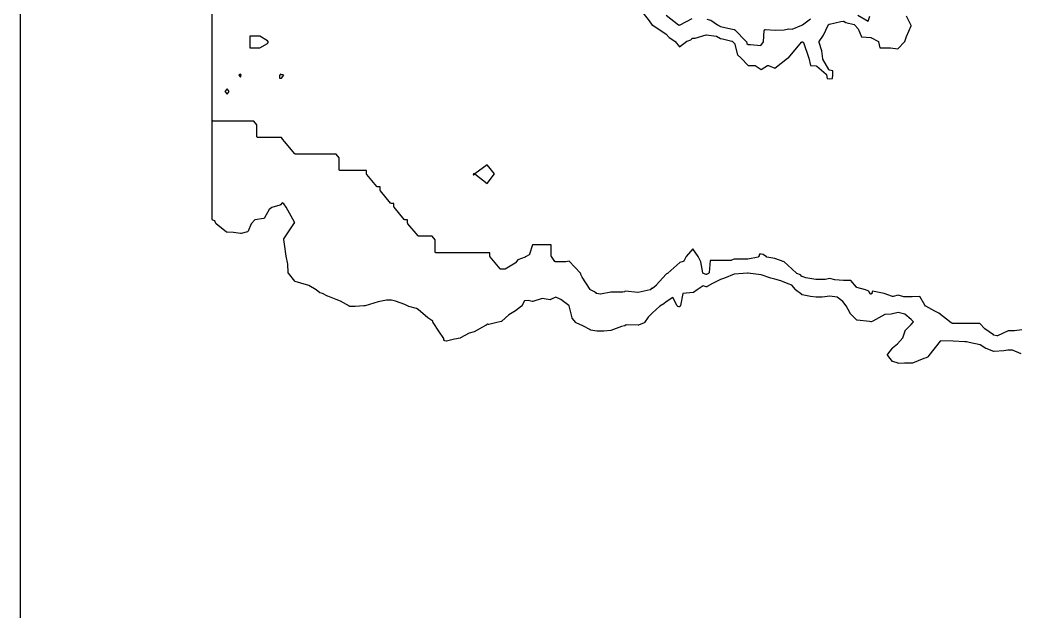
# Model space of a CAD drawing. Header units: millimetres. Extents: x 0 to 500, y 0 to 700.
# Drawn here: x 0 to 67.7, y 89.2 to 129.2 of the extents above; entities that cross this region are included whole.
import ezdxf

# ---------------------------------------------------------------- set-up
doc = ezdxf.new("R2010")
doc.units = ezdxf.units.MM
for name, color, linetype in [('CORTE', 1, 'Continuous'), ('GRABADO', 5, 'Continuous'), ('HOJA', 8, 'Continuous')]:
    doc.layers.add(name, color=color, linetype=linetype)

msp = doc.modelspace()

# ---------------------------------------------------------------- linework, layer by layer
at = {"layer": 'CORTE'}
for points in [[(67.701, 106.645), (67.107, 106.893), (66.809, 106.893), (66.533, 106.85), (66.53, 106.849), (65.882, 106.802), (65.877, 106.802), (65.866, 106.803), (65.857, 106.805), (65.853, 106.806), (65.325, 106.998), (65.319, 107.001), (65.314, 107.004), (64.922, 107.256), (64.185, 107.413), (64.015, 107.444), (63.881, 107.456), (63.095, 107.489), (62.269, 107.525), (62.22, 107.5), (61.46, 106.54), (61.388, 106.438), (61.385, 106.434), (61.38, 106.43), (61.373, 106.424), (61.367, 106.42), (61.362, 106.417), (61.275, 106.379), (61.271, 106.377), (61.116, 106.329), (60.346, 106.021), (60.339, 106.019), (60.329, 106.016), (60.322, 106.016), (59.806, 106.016), (59.394, 105.999), (59.39, 105.999), (59.381, 106), (59.372, 106.002), (59.033, 106.114), (59.029, 106.115), (59.022, 106.119), (59.014, 106.124), (59.009, 106.128), (59.005, 106.132), (59.002, 106.136), (58.682, 106.54), (58.68, 106.544), (58.675, 106.551), (58.673, 106.558), (58.67, 106.564), (58.669, 106.571), (58.668, 106.577), (58.667, 106.585), (58.668, 106.593), (58.669, 106.599), (58.67, 106.607), (58.673, 106.614), (58.675, 106.618), (58.68, 106.627), (58.683, 106.631), (59.001, 107.034), (59.006, 107.04), (59.011, 107.044), (59.34, 107.313), (59.691, 107.734), (59.85, 108.2), (59.852, 108.205), (59.856, 108.214), (59.862, 108.223), (59.867, 108.227), (60.265, 108.621), (60.427, 108.804), (60.269, 108.956), (59.839, 109.317), (59.391, 109.433), (58.912, 109.33), (58.907, 109.329), (58.488, 109.297), (57.666, 108.851), (57.662, 108.849), (57.563, 108.811), (57.557, 108.809), (57.552, 108.808), (57.547, 108.808), (57.54, 108.807), (57.529, 108.808), (57.45, 108.827), (56.605, 108.919), (56.597, 108.92), (56.588, 108.923), (56.585, 108.924), (56.579, 108.926), (56.569, 108.933), (56.562, 108.939), (56.143, 109.373), (56.14, 109.377), (56.136, 109.382), (56.134, 109.386), (55.871, 109.879), (55.634, 110.188), (55.249, 110.469), (54.76, 110.54), (54.237, 110.483), (54.234, 110.483), (53.834, 110.469), (53.829, 110.47), (53.449, 110.509), (53.445, 110.51), (52.892, 110.634), (52.887, 110.635), (52.878, 110.639), (52.867, 110.644), (52.449, 110.974), (52.444, 110.977), (52.439, 110.983), (52.199, 111.285), (51.955, 111.38), (51.444, 111.578), (51.035, 111.687), (50.779, 111.766), (50.113, 111.973), (49.396, 112.069), (49.229, 112.097), (49.217, 112.094), (49.21, 112.093), (49.186, 112.093), (48.903, 112.069), (48.294, 112.016), (47.634, 111.762), (47.379, 111.677), (46.823, 111.401), (46.461, 111.184), (46.454, 111.181), (46.444, 111.177), (46.431, 111.175), (46.419, 111.175), (46.411, 111.176), (46.405, 111.177), (46.189, 111.245), (45.781, 110.97), (45.541, 110.797), (45.536, 110.794), (45.531, 110.791), (45.523, 110.788), (45.511, 110.784), (44.827, 110.73), (44.669, 109.905), (44.668, 109.899), (44.663, 109.887), (44.656, 109.876), (44.649, 109.867), (44.642, 109.861), (44.638, 109.859), (44.612, 109.841), (44.609, 109.839), (44.599, 109.834), (44.587, 109.83), (44.579, 109.829), (44.574, 109.829), (44.566, 109.829), (44.561, 109.829), (44.557, 109.83), (44.489, 109.848), (44.483, 109.849), (44.474, 109.853), (44.469, 109.856), (44.464, 109.859), (44.458, 109.864), (44.452, 109.87), (44.447, 109.876), (44.445, 109.88), (44.442, 109.884), (44.155, 110.458), (43.689, 110.147), (43.545, 110.032), (43.541, 110.029), (43.258, 109.86), (42.771, 109.41), (42.481, 109.115), (42.233, 108.764), (42.231, 108.761), (42.225, 108.754), (42.218, 108.749), (42.214, 108.746), (42.207, 108.742), (42.202, 108.739), (41.819, 108.583), (41.812, 108.58), (41.804, 108.578), (41.797, 108.577), (41.791, 108.577), (40.998, 108.602), (40.908, 108.537), (40.903, 108.534), (40.892, 108.528), (40.88, 108.525), (40.684, 108.494), (39.963, 108.226), (39.958, 108.224), (39.952, 108.223), (39.947, 108.223), (39.48, 108.184), (39.477, 108.183), (39.008, 108.183), (39.003, 108.184), (38.596, 108.247), (38.591, 108.248), (38.582, 108.25), (38.577, 108.253), (38.573, 108.255), (38.053, 108.54), (37.611, 108.739), (37.605, 108.741), (37.596, 108.747), (37.592, 108.751), (37.586, 108.756), (37.342, 109.05), (37.339, 109.053), (37.335, 109.059), (37.331, 109.068), (37.329, 109.072), (37.328, 109.076), (37.137, 109.88), (37.113, 109.901), (36.573, 110.31), (36.234, 110.476), (35.884, 110.305), (35.875, 110.302), (35.87, 110.301), (35.863, 110.299), (35.851, 110.299), (35.846, 110.3), (35.314, 110.373), (34.673, 110.175), (34.668, 110.174), (34.664, 110.173), (34.654, 110.172), (34.646, 110.173), (34.638, 110.174), (34.373, 110.25), (34.107, 110.235), (33.941, 109.885), (33.939, 109.882), (33.935, 109.876), (33.93, 109.87), (33.925, 109.865), (33.92, 109.861), (33.498, 109.552), (33.495, 109.551), (33.059, 109.278), (32.577, 108.843), (32.572, 108.84), (32.567, 108.836), (32.561, 108.833), (32.552, 108.829), (32.547, 108.828), (32.162, 108.736), (31.712, 108.622), (31.703, 108.62), (31.69, 108.62), (31.681, 108.622), (31.615, 108.638), (31.489, 108.56), (31.488, 108.559), (30.71, 108.129), (30.706, 108.127), (30.7, 108.124), (30.367, 108.032), (29.785, 107.714), (29.782, 107.713), (29.773, 107.709), (29.382, 107.624), (28.926, 107.52), (28.924, 107.519), (28.834, 107.504), (28.828, 107.504), (28.821, 107.504), (28.815, 107.504), (28.81, 107.505), (28.72, 107.524), (28.716, 107.525), (28.71, 107.528), (28.703, 107.531), (28.697, 107.535), (28.689, 107.541), (28.68, 107.55), (28.674, 107.56), (28.669, 107.57), (28.666, 107.581), (28.665, 107.586), (28.665, 107.59), (28.662, 107.673), (28.327, 108.176), (27.935, 108.769), (27.934, 108.773), (27.931, 108.778), (27.927, 108.788), (27.926, 108.795), (27.925, 108.8), (27.924, 108.806), (27.924, 108.873), (27.88, 108.883), (27.875, 108.885), (27.865, 108.888), (27.859, 108.892), (27.578, 109.077), (27.575, 109.08), (26.927, 109.638), (26.816, 109.7), (26.297, 109.848), (26.292, 109.849), (26.016, 109.969), (25.395, 110.207), (25.11, 110.268), (24.772, 110.268), (24.209, 110.156), (23.331, 109.892), (23.33, 109.892), (23.28, 109.879), (23.27, 109.877), (23.24, 109.877), (22.664, 109.846), (22.663, 109.845), (22.337, 109.835), (22.333, 109.835), (22.328, 109.836), (22.321, 109.837), (22.316, 109.839), (22.283, 109.85), (22.278, 109.852), (22.273, 109.855), (21.678, 110.212), (21.385, 110.324), (20.805, 110.547), (20.803, 110.548), (20.458, 110.71), (20.297, 110.765), (20.291, 110.768), (20.284, 110.772), (20.279, 110.775), (20.025, 110.969), (19.53, 111.256), (18.99, 111.412), (18.612, 111.522), (18.606, 111.524), (18.598, 111.528), (18.59, 111.532), (18.583, 111.537), (18.58, 111.541), (18.576, 111.545), (18.145, 112.098), (18.141, 112.104), (18.137, 112.112), (18.134, 112.117), (18.132, 112.124), (18.13, 112.133), (18.13, 112.139), (18.114, 112.713), (17.992, 113.238), (17.991, 113.242), (17.882, 114.056), (17.834, 114.358), (17.834, 114.361), (17.833, 114.366), (17.834, 114.378), (17.837, 114.39), (17.842, 114.402), (17.846, 114.408), (18.571, 115.486), (18.576, 115.492), (18.582, 115.498), (18.584, 115.5), (18.566, 115.536), (18.003, 116.55), (17.851, 116.768), (17.723, 116.84), (17.611, 116.716), (17.603, 116.708), (17.594, 116.703), (17.586, 116.699), (17.58, 116.697), (17.019, 116.521), (16.837, 116.402), (16.526, 115.824), (16.523, 115.819), (16.516, 115.81), (16.509, 115.804), (16.503, 115.8), (16.498, 115.797), (16.492, 115.793), (16.486, 115.791), (16.478, 115.788), (15.89, 115.704), (15.624, 115.436), (15.425, 114.935), (15.423, 114.93), (15.419, 114.922), (15.414, 114.917), (15.41, 114.911), (15.403, 114.905), (15.398, 114.901), (15.392, 114.898), (15.384, 114.894), (15.379, 114.892), (14.947, 114.768), (14.941, 114.767), (14.932, 114.766), (14.926, 114.766), (14.92, 114.766), (14.446, 114.834), (13.998, 114.854), (13.992, 114.854), (13.981, 114.857), (13.973, 114.86), (13.968, 114.862), (13.963, 114.865), (13.957, 114.868), (13.267, 115.421), (13.261, 115.425), (13.257, 115.43), (13.255, 115.434), (13.251, 115.439), (13.247, 115.445), (13.245, 115.451), (13.183, 115.619), (13.048, 115.667), (13.043, 115.669), (13.035, 115.674), (13.028, 115.679), (13.023, 115.683), (13.019, 115.687), (13.015, 115.692), (13.009, 115.702), (13.005, 115.709), (13.004, 115.714), (13.002, 115.721), (13, 115.729), (13, 115.735), (13, 119.83), (13, 122.222), (13, 123.431), (13, 124.632), (13, 125.824), (13, 126.84), (13, 128.022), (13, 132.071)], [(43.688, 129.535), (44.529, 128.875), (44.533, 128.871), (44.536, 128.868), (44.576, 128.823), (44.579, 128.821), (44.617, 128.866), (44.62, 128.871), (44.628, 128.878), (44.634, 128.881), (44.637, 128.884), (45.464, 129.309)], [(46.442, 129.261), (46.695, 129.187), (46.701, 129.185), (46.709, 129.182), (46.712, 129.18), (47.177, 128.882), (47.377, 128.772), (48.059, 128.609), (48.297, 128.551), (48.306, 128.548), (48.313, 128.545), (48.318, 128.542), (48.325, 128.536), (48.329, 128.533), (49.108, 127.758), (49.111, 127.755), (49.116, 127.748), (49.12, 127.742), (49.123, 127.736), (49.125, 127.73), (49.127, 127.725), (49.154, 127.608), (49.23, 127.546), (49.402, 127.546), (49.405, 127.545), (50.094, 127.476), (50.284, 127.733), (50.331, 128.492), (50.332, 128.497), (50.333, 128.506), (50.336, 128.513), (50.338, 128.519), (50.342, 128.525), (50.347, 128.532), (50.351, 128.537), (50.357, 128.543), (50.363, 128.547), (50.368, 128.551), (50.375, 128.554), (50.382, 128.557), (50.389, 128.559), (50.399, 128.561), (50.409, 128.561), (51.057, 128.511), (51.675, 128.535), (51.971, 128.594), (51.979, 128.595), (52.224, 128.586), (52.873, 128.856), (52.909, 128.879), (53.448, 129.291)], [(56.651, 129.532), (57.346, 129.115), (57.468, 129.457)]]:
    msp.add_lwpolyline(points, dxfattribs=at)
at = {"layer": 'GRABADO'}
for points in [[(67.741, 108.273), (67.249, 108.207), (67.244, 108.207), (66.821, 108.207), (66.103, 107.862), (66.098, 107.86), (66.091, 107.858), (66.084, 107.856), (66.077, 107.855), (66.069, 107.855), (66.062, 107.856), (66.056, 107.857), (65.856, 107.905), (65.853, 107.906), (65.847, 107.908), (65.839, 107.913), (65.834, 107.916), (65.249, 108.337), (65.246, 108.339), (65.242, 108.343), (64.909, 108.695), (64.907, 108.696), (63.127, 108.696), (63.094, 108.698), (63.063, 108.699), (63.06, 108.7), (63.052, 108.701), (63.043, 108.704), (63.035, 108.707), (63.028, 108.712), (62.978, 108.748), (62.977, 108.749), (62.134, 109.399), (61.863, 109.515), (61.859, 109.517), (61.248, 109.856), (61.243, 109.859), (61.24, 109.861), (61.234, 109.866), (61.188, 109.921), (61.184, 109.925), (61.181, 109.931), (60.849, 110.528), (60.322, 110.488), (59.775, 110.488), (59.764, 110.491), (59.391, 110.613), (59.043, 110.518), (59.037, 110.517), (59.03, 110.516), (59.023, 110.516), (59.016, 110.517), (59.007, 110.518), (59.001, 110.52), (58.447, 110.725), (57.654, 110.871), (57.611, 110.734), (57.609, 110.728), (57.605, 110.721), (57.602, 110.715), (57.598, 110.71), (57.592, 110.704), (57.586, 110.698), (57.582, 110.696), (57.576, 110.692), (57.568, 110.688), (57.561, 110.686), (57.552, 110.684), (57.545, 110.683), (57.538, 110.683), (57.533, 110.683), (57.523, 110.685), (57.516, 110.687), (57.511, 110.689), (57.505, 110.692), (57.498, 110.696), (57.49, 110.702), (57.485, 110.707), (57.481, 110.712), (57.477, 110.717), (57.475, 110.721), (57.4, 110.87), (57.173, 110.961), (56.593, 111.135), (56.587, 111.136), (56.578, 111.141), (56.572, 111.144), (56.567, 111.148), (56.561, 111.154), (56.556, 111.158), (56.188, 111.6), (55.685, 111.6), (55.11, 111.643), (55.105, 111.644), (55.098, 111.645), (54.759, 111.731), (54.441, 111.671), (54.436, 111.67), (54.431, 111.67), (53.832, 111.67), (53.826, 111.67), (53.143, 111.773), (53.136, 111.774), (53.131, 111.776), (52.883, 111.865), (52.877, 111.867), (52.87, 111.871), (52.865, 111.874), (52.86, 111.879), (52.853, 111.884), (52.85, 111.889), (52.778, 111.979), (52.533, 112.074), (52.529, 112.076), (52.523, 112.079), (52.517, 112.084), (52.513, 112.086), (51.931, 112.624), (51.672, 112.863), (51.036, 113.075), (50.503, 113.182), (50.497, 113.183), (50.488, 113.186), (50.481, 113.19), (50.477, 113.193), (50.245, 113.359), (50.123, 113.38), (50.016, 113.38), (49.966, 113.23), (49.965, 113.225), (49.961, 113.218), (49.957, 113.212), (49.953, 113.207), (49.948, 113.201), (49.943, 113.196), (49.935, 113.191), (49.93, 113.189), (49.927, 113.187), (49.917, 113.183), (49.91, 113.181), (49.215, 113.043), (49.21, 113.042), (49.205, 113.042), (48.395, 113.042), (48.294, 113.033), (48.121, 112.966), (48.115, 112.964), (48.107, 112.962), (48.1, 112.961), (46.674, 112.961), (46.593, 112.134), (46.592, 112.127), (46.59, 112.121), (46.587, 112.113), (46.584, 112.106), (46.581, 112.102), (46.575, 112.093), (46.567, 112.087), (46.561, 112.082), (46.461, 112.021), (46.454, 112.018), (46.444, 112.014), (46.436, 112.013), (46.429, 112.012), (46.421, 112.012), (46.416, 112.012), (46.409, 112.013), (46.403, 112.015), (46.222, 112.072), (46.216, 112.074), (46.209, 112.078), (46.203, 112.081), (46.196, 112.086), (46.188, 112.095), (46.182, 112.102), (46.178, 112.11), (46.175, 112.117), (46.173, 112.121), (46.172, 112.127), (46.037, 112.854), (45.864, 113.217), (45.493, 113.736), (45.056, 113.212), (44.89, 112.913), (44.888, 112.909), (44.882, 112.902), (44.874, 112.894), (44.87, 112.891), (44.861, 112.884), (44.849, 112.879), (44.609, 112.807), (43.809, 112.087), (43.805, 112.084), (43.797, 112.079), (43.791, 112.075), (43.716, 112.044), (43.698, 112.027), (43.016, 111.272), (43.012, 111.268), (42.762, 111.069), (42.754, 111.063), (42.746, 111.06), (42.74, 111.058), (42.733, 111.056), (42.726, 111.055), (42.721, 111.054), (42.687, 111.054), (42.664, 111.001), (42.662, 110.995), (42.659, 110.991), (42.655, 110.985), (42.648, 110.978), (42.644, 110.974), (42.64, 110.971), (42.632, 110.965), (42.625, 110.963), (42.622, 110.961), (42.616, 110.959), (41.804, 110.782), (41.799, 110.782), (41.792, 110.781), (41.786, 110.782), (40.948, 110.873), (40.899, 110.847), (40.896, 110.846), (40.887, 110.842), (40.879, 110.841), (40.763, 110.821), (40.757, 110.82), (39.947, 110.82), (39.254, 110.682), (39.251, 110.681), (39.243, 110.68), (39.233, 110.682), (39, 110.717), (38.996, 110.718), (38.989, 110.719), (38.982, 110.722), (38.975, 110.726), (38.969, 110.73), (38.965, 110.733), (38.856, 110.831), (38.576, 110.965), (38.572, 110.968), (38.567, 110.971), (38.561, 110.975), (38.556, 110.981), (38.551, 110.987), (38.548, 110.991), (38.023, 111.83), (38.021, 111.833), (37.933, 112.009), (37.931, 112.013), (37.93, 112.017), (37.905, 112.105), (37.134, 112.899), (36.904, 112.859), (36.898, 112.858), (36.229, 112.858), (36.219, 112.86), (36.211, 112.862), (36.205, 112.864), (36.199, 112.867), (36.194, 112.87), (36.187, 112.875), (36.183, 112.878), (36.178, 112.883), (36.174, 112.888), (35.941, 113.214), (35.938, 113.219), (35.936, 113.224), (35.933, 113.231), (35.93, 113.24), (35.929, 113.247), (35.929, 113.252), (35.929, 114.016), (34.665, 114.016), (34.451, 113.375), (34.449, 113.371), (34.447, 113.365), (34.442, 113.357), (34.438, 113.353), (34.434, 113.348), (34.425, 113.341), (34.421, 113.338), (34.174, 113.19), (34.17, 113.187), (34.167, 113.186), (33.672, 112.987), (33.51, 112.793), (33.507, 112.79), (33.501, 112.784), (33.494, 112.78), (32.809, 112.371), (32.803, 112.367), (32.796, 112.365), (32.787, 112.362), (32.779, 112.361), (32.774, 112.361), (32.526, 112.361), (32.521, 112.361), (32.516, 112.362), (32.507, 112.364), (32.495, 112.369), (32.488, 112.373), (32.48, 112.378), (32.474, 112.385), (32.471, 112.387), (31.788, 113.207), (31.784, 113.212), (31.78, 113.22), (31.777, 113.225), (31.774, 113.233), (31.772, 113.241), (31.771, 113.247), (31.771, 113.252), (31.771, 113.472), (29.749, 113.472), (29.506, 113.472), (28.823, 113.472), (28.138, 113.472), (28.133, 113.473), (28.126, 113.474), (28.119, 113.475), (28.111, 113.478), (28.104, 113.482), (28.099, 113.485), (28.092, 113.49), (28.087, 113.495), (28.083, 113.499), (28.078, 113.506), (28.074, 113.513), (28.072, 113.517), (28.069, 113.524), (28.067, 113.534), (28.066, 113.539), (28.065, 113.545), (28.065, 114.339), (27.862, 114.584), (26.968, 114.584), (26.961, 114.585), (26.949, 114.587), (26.936, 114.592), (26.926, 114.598), (26.922, 114.602), (26.918, 114.605), (26.914, 114.61), (26.229, 115.431), (26.226, 115.435), (26.221, 115.443), (26.218, 115.449), (26.216, 115.456), (26.214, 115.464), (26.213, 115.47), (26.213, 115.476), (26.213, 115.696), (26.042, 115.696), (26.037, 115.696), (26.032, 115.697), (26.022, 115.699), (26.013, 115.702), (26.011, 115.703), (26.003, 115.707), (25.996, 115.713), (25.99, 115.718), (25.987, 115.722), (25.303, 116.543), (25.3, 116.547), (25.295, 116.555), (25.292, 116.561), (25.289, 116.568), (25.288, 116.576), (25.287, 116.582), (25.286, 116.587), (25.286, 116.807), (25.115, 116.807), (25.108, 116.808), (25.097, 116.81), (25.085, 116.815), (25.077, 116.819), (25.068, 116.826), (25.063, 116.831), (25.061, 116.833), (24.378, 117.653), (24.373, 117.658), (24.369, 117.667), (24.366, 117.672), (24.363, 117.68), (24.361, 117.688), (24.36, 117.694), (24.36, 117.699), (24.36, 117.919), (24.189, 117.919), (24.184, 117.919), (24.177, 117.92), (24.169, 117.922), (24.162, 117.925), (24.156, 117.928), (24.15, 117.931), (24.143, 117.936), (24.138, 117.941), (24.135, 117.944), (23.45, 118.766), (23.447, 118.77), (23.442, 118.778), (23.439, 118.784), (23.437, 118.791), (23.435, 118.799), (23.434, 118.805), (23.434, 118.811), (23.434, 119.031), (23.265, 119.031), (21.654, 119.031), (21.646, 119.031), (21.634, 119.033), (21.627, 119.036), (21.622, 119.039), (21.613, 119.044), (21.608, 119.048), (21.604, 119.052), (21.597, 119.058), (21.593, 119.064), (21.59, 119.07), (21.587, 119.076), (21.584, 119.084), (21.582, 119.092), (21.581, 119.097), (21.581, 119.103), (21.581, 119.898), (21.377, 120.142), (20.486, 120.142), (20.242, 120.142), (19.56, 120.142), (18.631, 120.142), (18.624, 120.143), (18.612, 120.145), (18.599, 120.15), (18.589, 120.156), (18.585, 120.16), (18.581, 120.163), (18.577, 120.168), (17.893, 120.988), (17.772, 121.135), (17.672, 121.254), (16.095, 121.254), (16.09, 121.254), (16.086, 121.255), (16.076, 121.257), (16.066, 121.261), (16.062, 121.263), (16.057, 121.266), (16.052, 121.269), (16.044, 121.276), (16.038, 121.283), (16.035, 121.287), (16.032, 121.293), (16.029, 121.298), (16.026, 121.307), (16.024, 121.315), (16.023, 121.321), (16.023, 121.326), (16.023, 122.121), (15.819, 122.365), (13.073, 122.365), (13.068, 122.366), (13.061, 122.367), (13.054, 122.368), (13.046, 122.371), (13.039, 122.375), (13.034, 122.378), (13.03, 122.381), (13.022, 122.387), (13.013, 122.398), (13.008, 122.406), (13.006, 122.411), (13.003, 122.418), (13.001, 122.427), (13, 122.433), (13, 122.438), (13, 123.393), (13, 127.829), (13, 129.098), (13, 131.308)], [(41.888, 129.979), (42.534, 129.156), (42.535, 129.155), (42.747, 128.858), (42.748, 128.856), (42.752, 128.856), (42.757, 128.856), (42.764, 128.855), (42.771, 128.853), (42.778, 128.85), (42.786, 128.846), (42.79, 128.844), (43.687, 128.246), (43.691, 128.243), (43.696, 128.239), (43.699, 128.236), (43.899, 128.01), (44.283, 127.769), (44.287, 127.766), (44.292, 127.763), (44.296, 127.758), (44.3, 127.754), (44.585, 127.381), (45.09, 127.766), (45.095, 127.77), (45.103, 127.774), (45.108, 127.776), (45.368, 127.871), (45.442, 127.959), (45.448, 127.966), (45.458, 127.973), (45.465, 127.977), (45.468, 127.978), (45.475, 127.981), (45.488, 127.984), (45.495, 127.984), (45.5, 127.984), (45.649, 127.972), (46.404, 128.188), (46.409, 128.189), (46.419, 128.191), (46.426, 128.191), (46.43, 128.19), (47.08, 128.116), (47.083, 128.116), (47.092, 128.114), (47.102, 128.11), (47.106, 128.108), (47.377, 127.959), (47.494, 127.931), (48.128, 127.779), (48.134, 127.777), (48.142, 127.774), (48.149, 127.77), (48.157, 127.765), (48.162, 127.76), (48.332, 127.581), (48.337, 127.576), (48.34, 127.571), (48.344, 127.564), (48.348, 127.555), (48.349, 127.55), (48.513, 126.839), (48.742, 126.651), (48.745, 126.648), (49.235, 126.129), (49.684, 126.129), (49.691, 126.128), (49.701, 126.126), (49.71, 126.123), (49.713, 126.121), (49.717, 126.119), (50.129, 125.849), (50.542, 126.119), (50.545, 126.121), (50.548, 126.123), (50.558, 126.126), (50.567, 126.128), (50.575, 126.129), (50.584, 126.129), (50.595, 126.128), (50.605, 126.125), (51.044, 125.943), (51.91, 126.622), (51.915, 126.626), (51.92, 126.628), (51.926, 126.632), (51.939, 126.635), (51.95, 126.637), (51.969, 126.637), (51.972, 126.641), (52.852, 127.697), (52.855, 127.7), (52.86, 127.705), (52.867, 127.71), (52.872, 127.713), (52.88, 127.717), (52.892, 127.721), (52.903, 127.722), (52.913, 127.722), (52.923, 127.721), (52.928, 127.72), (52.935, 127.718), (52.943, 127.714), (52.948, 127.712), (52.954, 127.707), (52.961, 127.701), (52.964, 127.697), (52.97, 127.691), (52.974, 127.684), (52.976, 127.68), (52.978, 127.674), (53.346, 126.617), (53.347, 126.613), (53.448, 126.126), (53.842, 126.093), (53.851, 126.092), (53.857, 126.09), (53.862, 126.088), (53.871, 126.084), (53.879, 126.079), (53.883, 126.075), (54.509, 125.539), (54.513, 125.535), (54.519, 125.529), (54.523, 125.523), (54.526, 125.516), (54.529, 125.51), (54.531, 125.504), (54.533, 125.497), (54.574, 125.249), (54.761, 125.229), (54.943, 125.249), (54.961, 125.486), (54.961, 125.755), (54.739, 125.814), (54.73, 125.817), (54.721, 125.822), (54.714, 125.827), (54.709, 125.832), (54.705, 125.836), (54.7, 125.842), (54.697, 125.846), (54.287, 126.558), (54.284, 126.563), (54.281, 126.571), (54.279, 126.578), (54.278, 126.583), (54.21, 127.117), (54.037, 127.686), (54.036, 127.691), (54.035, 127.699), (54.034, 127.706), (54.035, 127.713), (54.036, 127.721), (54.038, 127.728), (54.04, 127.736), (54.043, 127.742), (54.046, 127.747), (54.337, 128.173), (54.64, 128.849), (54.644, 128.856), (54.647, 128.861), (54.652, 128.867), (54.658, 128.873), (54.661, 128.876), (54.667, 128.88), (54.672, 128.883), (54.728, 128.913), (54.734, 128.915), (54.741, 128.917), (55.5, 129.1), (55.504, 129.1), (55.681, 129.12), (55.687, 129.12), (55.696, 129.119), (55.705, 129.118), (55.71, 129.116), (55.717, 129.114), (55.724, 129.11), (55.844, 129.04), (56.403, 128.889), (56.413, 128.886), (56.421, 128.881), (56.425, 128.879), (56.431, 128.874), (56.435, 128.87), (56.671, 128.614), (56.674, 128.611), (56.677, 128.606), (56.681, 128.598), (56.904, 128.064), (57.546, 128.009), (57.55, 128.008), (57.562, 128.006), (57.569, 128.003), (57.572, 128.002), (58.019, 127.772), (58.023, 127.769), (58.031, 127.764), (58.036, 127.759), (58.04, 127.755), (58.044, 127.749), (58.049, 127.742), (58.052, 127.735), (58.054, 127.73), (58.056, 127.724), (58.141, 127.317), (58.857, 127.317), (58.862, 127.317), (59.365, 127.246), (59.837, 127.746), (59.951, 128.088), (59.952, 128.09), (60.251, 128.807), (60.253, 128.812), (60.255, 128.815), (60.252, 128.821), (59.947, 129.461)]]:
    msp.add_lwpolyline(points, dxfattribs=at)
for points in [[(16.223, 128.099), (15.539, 128.099), (15.539, 127.314), (16.223, 127.314), (16.731, 127.617), (16.805, 127.706), (16.731, 127.795), (16.223, 128.099)], [(14.963, 125.47), (14.911, 125.532), (14.798, 125.464), (14.906, 125.333), (14.963, 125.47)], [(17.692, 125.506), (17.607, 125.54), (17.538, 125.456), (17.538, 125.265), (17.672, 125.265), (17.771, 125.384), (17.837, 125.464), (17.767, 125.506), (17.692, 125.506)], [(14.147, 124.371), (14.001, 124.547), (13.855, 124.371), (14.001, 124.196), (14.147, 124.371)], [(31.589, 118.147), (32.087, 118.811), (31.589, 119.408), (30.761, 118.812), (30.669, 118.812), (30.669, 118.803), (30.652, 118.741), (30.655, 118.741), (30.763, 118.807), (31.589, 118.147)]]:
    msp.add_lwpolyline(points, close=True, dxfattribs=at)
at = {"layer": 'HOJA'}
msp.add_lwpolyline([(0, 0), (500, 0), (500, 700), (0, 700)], close=True, dxfattribs=at)

doc.saveas('drawing.dxf')
